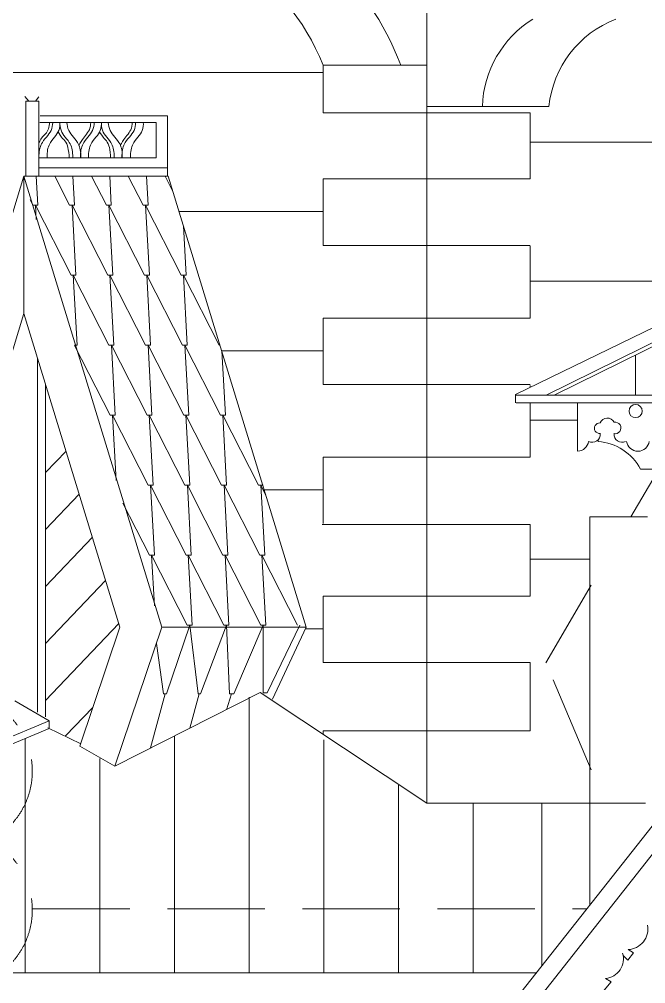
# Model space of a CAD drawing. Header units: millimetres. Extents: x 2399 to 111977, y 1313 to 59551.
# Drawn here: x 70941 to 72755, y 40200 to 42992 of the extents above; entities that cross this region are included whole.
import ezdxf

# ---------------------------------------------------------------- set-up
doc = ezdxf.new("R2010")
doc.units = ezdxf.units.MM
doc.linetypes.add('Невидимая', pattern=[391.222223, 282.222223, -109])
doc.layers.add('hatch1', color=7, linetype='Continuous', lineweight=20, true_color=0x6a6a6a)
doc.layers.add('main line', color=7, linetype='Continuous', lineweight=13)

msp = doc.modelspace()

# ---------------------------------------------------------------- linework, layer by layer
at = {"layer": 'hatch1', "color": 251, "linetype": 'Continuous', "lineweight": 20, "true_color": 0x6a6a6a}
for p, q in [((70989.5678, 42537.3894), (70994.206, 42453.2929)), ((71086.3268, 42453.2929), (71043.4599, 42537.3894)), ((71096.0071, 42537.3894), (71100.6453, 42453.2929)), ((71192.7662, 42453.2929), (71149.8993, 42537.3894)), ((71202.4465, 42537.3894), (71207.0847, 42453.2929)), ((71299.2055, 42453.2929), (71256.3386, 42537.3894)), ((71308.8858, 42537.3894), (71313.524, 42453.2929)), ((71386.1426, 42491.5525), (71362.7779, 42537.3894)), ((70979.8875, 42453.2929), (70971.7675, 42469.2228)), ((70979.8875, 42453.2929), (70994.206, 42453.2929)), ((71090.3444, 42250.6432), (70987.0468, 42453.2929)), ((70987.0468, 42453.2929), (70989.3306, 42411.8842)), ((71086.3268, 42453.2929), (71100.6453, 42453.2929)), ((71196.7838, 42250.6432), (71093.4861, 42453.2929)), ((71093.4861, 42453.2929), (71104.6629, 42250.6432)), ((71192.7662, 42453.2929), (71207.0847, 42453.2929)), ((71303.2231, 42250.6432), (71199.9254, 42453.2929)), ((71199.9254, 42453.2929), (71211.1023, 42250.6432)), ((71299.2055, 42453.2929), (71313.524, 42453.2929)), ((71409.6625, 42250.6432), (71306.3648, 42453.2929)), ((71306.3648, 42453.2929), (71317.5416, 42250.6432)), ((71416.0855, 42393.7973), (71423.981, 42250.6432)), ((71090.3444, 42250.6432), (71104.6629, 42250.6432)), ((71200.0206, 42047.9935), (71096.7229, 42250.6432)), ((71096.7229, 42250.6432), (71107.8998, 42047.9935)), ((71196.7838, 42250.6432), (71211.1023, 42250.6432)), ((71306.4599, 42047.9935), (71203.1622, 42250.6432)), ((71203.1622, 42250.6432), (71214.3391, 42047.9935)), ((71303.2231, 42250.6432), (71317.5416, 42250.6432)), ((71412.8993, 42047.9935), (71309.6016, 42250.6432)), ((71309.6016, 42250.6432), (71320.7784, 42047.9935)), ((71409.6625, 42250.6432), (71423.981, 42250.6432)), ((71519.3386, 42047.9935), (71416.0409, 42250.6432)), ((71416.0409, 42250.6432), (71427.2178, 42047.9935)), ((71100.7922, 42047.9935), (71107.8998, 42047.9935)), ((71204.0382, 41845.3438), (71100.8699, 42047.7396)), ((71200.0206, 42047.9935), (71214.3391, 42047.9935)), ((71310.4775, 41845.3438), (71207.1798, 42047.9935)), ((71207.1798, 42047.9935), (71218.3567, 41845.3438)), ((71306.4599, 42047.9935), (71320.7784, 42047.9935)), ((71416.9169, 41845.3438), (71313.6192, 42047.9935)), ((71313.6192, 42047.9935), (71324.796, 41845.3438)), ((71412.8993, 42047.9935), (71427.2178, 42047.9935)), ((71523.3562, 41845.3438), (71420.0585, 42047.9935)), ((71420.0585, 42047.9935), (71431.2354, 41845.3438)), ((71519.3386, 42047.9935), (71520.9276, 42047.9935)), ((71520.9073, 42048.3622), (71520.9276, 42047.9935)), ((71527.367, 42032.2352), (71537.6747, 41845.3438)), ((71204.0382, 41845.3438), (71218.3567, 41845.3438)), ((71313.7144, 41642.6941), (71210.4167, 41845.3438)), ((71210.4167, 41845.3438), (71220.8592, 41656.0085)), ((71310.4775, 41845.3438), (71324.796, 41845.3438)), ((71420.1537, 41642.6941), (71316.856, 41845.3438)), ((71316.856, 41845.3438), (71328.0328, 41642.6941)), ((71416.9169, 41845.3438), (71431.2354, 41845.3438)), ((71526.593, 41642.6941), (71423.2953, 41845.3438)), ((71423.2953, 41845.3438), (71434.4722, 41642.6941)), ((71523.3562, 41845.3438), (71537.6747, 41845.3438)), ((71633.0324, 41642.6941), (71529.7347, 41845.3438)), ((71529.7347, 41845.3438), (71540.9115, 41642.6941)), ((71313.7144, 41642.6941), (71328.0328, 41642.6941)), ((71424.1713, 41440.0444), (71320.8736, 41642.6941)), ((71320.8736, 41642.6941), (71332.0504, 41440.0444)), ((71420.1537, 41642.6941), (71434.4722, 41642.6941)), ((71530.6106, 41440.0444), (71427.3129, 41642.6941)), ((71427.3129, 41642.6941), (71438.4898, 41440.0444)), ((71526.593, 41642.6941), (71540.9115, 41642.6941)), ((71637.05, 41440.0444), (71533.7523, 41642.6941)), ((71533.7523, 41642.6941), (71544.9291, 41440.0444)), ((71633.0324, 41642.6941), (71647.3509, 41642.6941)), ((71640.1916, 41642.6941), (71651.3685, 41440.0444)), ((71655.1272, 41613.3935), (71640.1916, 41642.6941)), ((71317.732, 41440.0444), (71240.7521, 41591.0638)), ((71317.732, 41440.0444), (71332.0504, 41440.0444)), ((71427.0278, 41237.3947), (71323.7301, 41440.0444)), ((71323.7301, 41440.0444), (71331.7939, 41293.8377)), ((71424.1713, 41440.0444), (71438.4898, 41440.0444)), ((71533.4672, 41237.3947), (71430.1695, 41440.0444)), ((71430.1695, 41440.0444), (71441.3463, 41237.3947)), ((71530.6106, 41440.0444), (71544.9291, 41440.0444)), ((71639.9065, 41237.3947), (71536.6088, 41440.0444)), ((71536.6088, 41440.0444), (71547.7856, 41237.3947)), ((71637.05, 41440.0444), (71651.3685, 41440.0444)), ((71746.3458, 41237.3947), (71643.0481, 41440.0444)), ((71643.0481, 41440.0444), (71654.225, 41237.3947)), ((71434.1871, 41237.3947), (71367.0766, 41038.8841)), ((71427.0278, 41237.3947), (71441.3463, 41237.3947)), ((71434.1871, 41237.3947), (71458.4428, 41038.8841)), ((71540.6264, 41237.3947), (71465.5254, 41038.8841)), ((71533.4672, 41237.3947), (71547.7856, 41237.3947)), ((71549.1007, 41038.8841), (71540.6264, 41237.3947)), ((71647.0657, 41237.3947), (71561.8495, 41038.8841)), ((71639.9065, 41237.3947), (71654.225, 41237.3947)), ((71647.0657, 41237.3947), (71647.0657, 41041.7074)), ((71658.133, 41041.7074), (71753.5051, 41237.3947)), ((71358.5774, 41038.8841), (71337.7992, 41184.7369)), ((71362.827, 41038.8841), (71320.7886, 40881.9947)), ((71461.9841, 41038.8841), (71434.3877, 40939.278)), ((71555.4751, 41038.8841), (71540.7466, 40992.9105))]:
    msp.add_line(p, q, dxfattribs=at)
at = {"layer": 'hatch1', "color": 251, "linetype": 'Невидимая', "lineweight": 20, "true_color": 0x6a6a6a}
msp.add_line((72712.2271, 41550.863), (73256.5941, 42484.1677), dxfattribs=at)
at = {"layer": 'hatch1', "color": 251, "linetype": 'Continuous', "lineweight": 20, "true_color": 0x6a6a6a}
for points, knots in [([(71028.1917, 42693.2187), (71028.1917, 42693.2187), (71028.171, 42685.876), (71026.518, 42678.7817), (71025.1973, 42673.1132), (71022.7453, 42667.7647), (71019.106, 42663.2405), (71015.7123, 42659.0214), (71011.1956, 42655.8416), (71007.6294, 42651.7638), (71000.174, 42643.239), (70997.1138, 42631.9188), (70997.1138, 42631.9188)], [0, 0, 0, 0, 1, 1, 1, 2, 2, 2, 3, 3, 3, 4, 4, 4, 4]), ([(71037.2402, 42693.2187), (71037.2402, 42693.2187), (71037.4397, 42683.9837), (71034.6649, 42675.357), (71032.2728, 42667.9201), (71027.8377, 42661.3524), (71023.0195, 42655.1866), (71017.8073, 42648.5165), (71011.9082, 42642.3672), (71007.3965, 42635.2118), (71004.1481, 42630.06), (71001.7631, 42624.4346), (71000.2006, 42618.5478), (70998.4641, 42612.0048), (70997.7273, 42605.2432), (70997.5495, 42598.4752), (70997.4519, 42594.7563), (70997.5495, 42591.0353), (70997.5495, 42591.0353)], [0, 0, 0, 0, 1, 1, 1, 2, 2, 2, 3, 3, 3, 4, 4, 4, 5, 5, 5, 6, 6, 6, 6]), ([(71058.1461, 42693.2187), (71058.1461, 42693.2187), (71058.8806, 42684.2236), (71056.7548, 42675.6196), (71054.9123, 42668.162), (71051.0569, 42661.3841), (71046.5007, 42655.1866), (71041.4869, 42648.3667), (71035.436, 42642.3388), (71030.8776, 42635.2118), (71027.5956, 42630.0803), (71025.2362, 42624.4387), (71023.6818, 42618.5478), (71021.9547, 42612.0023), (71021.2085, 42605.2432), (71021.0307, 42598.4752), (71020.933, 42594.7563), (71021.0307, 42591.0353), (71021.0307, 42591.0353)], [0, 0, 0, 0, 1, 1, 1, 2, 2, 2, 3, 3, 3, 4, 4, 4, 5, 5, 5, 6, 6, 6, 6]), ([(71058.1461, 42693.2187), (71058.1461, 42693.2187), (71057.9109, 42684.623), (71059.8707, 42676.3527), (71061.6816, 42668.7107), (71065.2487, 42661.5992), (71069.7915, 42655.1866), (71074.6849, 42648.2791), (71080.8254, 42642.3216), (71085.4145, 42635.2118), (71088.7182, 42630.0936), (71091.0601, 42624.4408), (71092.6104, 42618.5478), (71094.3326, 42612.001), (71095.0837, 42605.2432), (71095.2615, 42598.4752), (71095.3592, 42594.7563), (71095.2615, 42591.0353), (71095.2615, 42591.0353)], [0, 0, 0, 0, 1, 1, 1, 2, 2, 2, 3, 3, 3, 4, 4, 4, 5, 5, 5, 6, 6, 6, 6]), ([(71078.1734, 42693.2187), (71078.1734, 42693.2187), (71078.6249, 42683.9744), (71081.6273, 42675.357), (71084.1952, 42667.9866), (71088.4969, 42661.3704), (71093.2727, 42655.1866), (71098.4469, 42648.4868), (71104.3763, 42642.3625), (71108.8957, 42635.2118), (71112.1496, 42630.0635), (71114.5291, 42624.4346), (71116.0915, 42618.5478), (71117.8281, 42612.0048), (71118.5649, 42605.2432), (71118.7426, 42598.4752), (71118.8403, 42594.7563), (71118.7426, 42591.0353), (71118.7426, 42591.0353)], [0, 0, 0, 0, 1, 1, 1, 2, 2, 2, 3, 3, 3, 4, 4, 4, 5, 5, 5, 6, 6, 6, 6]), ([(71147.2616, 42693.2187), (71147.2616, 42693.2187), (71147.8881, 42684.6321), (71145.3489, 42676.6298), (71143.3427, 42670.3076), (71139.4702, 42664.8007), (71135.4599, 42659.5016), (71131.4826, 42654.2462), (71127.1377, 42649.2682), (71123.352, 42643.8737), (71117.6655, 42635.7706), (71113.2493, 42626.8721), (71113.2493, 42626.8721)], [0, 0, 0, 0, 1, 1, 1, 2, 2, 2, 3, 3, 3, 4, 4, 4, 4]), ([(71157.3912, 42693.2187), (71157.3912, 42693.2187), (71157.5908, 42683.9837), (71154.816, 42675.357), (71152.4239, 42667.9201), (71147.9887, 42661.3524), (71143.1706, 42655.1866), (71137.9583, 42648.5165), (71132.0593, 42642.3672), (71127.5476, 42635.2118), (71124.2992, 42630.06), (71121.9141, 42624.4346), (71120.3517, 42618.5478), (71118.6152, 42612.0048), (71117.8784, 42605.2432), (71117.7006, 42598.4752), (71117.6029, 42594.7563), (71117.7006, 42591.0353), (71117.7006, 42591.0353)], [0, 0, 0, 0, 1, 1, 1, 2, 2, 2, 3, 3, 3, 4, 4, 4, 5, 5, 5, 6, 6, 6, 6]), ([(71178.2972, 42693.2187), (71178.2972, 42693.2187), (71179.0317, 42684.2236), (71176.9059, 42675.6196), (71175.0633, 42668.162), (71171.208, 42661.3841), (71166.6518, 42655.1866), (71161.638, 42648.3667), (71155.5871, 42642.3388), (71151.0287, 42635.2118), (71147.7467, 42630.0803), (71145.3873, 42624.4387), (71143.8329, 42618.5478), (71142.1058, 42612.0023), (71141.3596, 42605.2432), (71141.1818, 42598.4752), (71141.0841, 42594.7563), (71141.1818, 42591.0353), (71141.1818, 42591.0353)], [0, 0, 0, 0, 1, 1, 1, 2, 2, 2, 3, 3, 3, 4, 4, 4, 5, 5, 5, 6, 6, 6, 6]), ([(71178.2972, 42693.2187), (71178.2972, 42693.2187), (71178.062, 42684.623), (71180.0218, 42676.3527), (71181.8327, 42668.7107), (71185.3997, 42661.5992), (71189.9426, 42655.1866), (71194.836, 42648.2791), (71200.9765, 42642.3216), (71205.5656, 42635.2118), (71208.8693, 42630.0936), (71211.2112, 42624.4408), (71212.7615, 42618.5478), (71214.4837, 42612.001), (71215.2348, 42605.2432), (71215.4126, 42598.4752), (71215.5102, 42594.7563), (71215.4126, 42591.0353), (71215.4126, 42591.0353)], [0, 0, 0, 0, 1, 1, 1, 2, 2, 2, 3, 3, 3, 4, 4, 4, 5, 5, 5, 6, 6, 6, 6]), ([(71198.3245, 42693.2187), (71198.3245, 42693.2187), (71198.776, 42683.9744), (71201.7783, 42675.357), (71204.3463, 42667.9866), (71208.648, 42661.3704), (71213.4237, 42655.1866), (71218.598, 42648.4868), (71224.5274, 42642.3625), (71229.0468, 42635.2118), (71232.3006, 42630.0635), (71234.6802, 42624.4346), (71236.2426, 42618.5478), (71237.9792, 42612.0048), (71238.7159, 42605.2432), (71238.8937, 42598.4752), (71238.9914, 42594.7563), (71238.8937, 42591.0353), (71238.8937, 42591.0353)], [0, 0, 0, 0, 1, 1, 1, 2, 2, 2, 3, 3, 3, 4, 4, 4, 5, 5, 5, 6, 6, 6, 6]), ([(71267.2879, 42693.2187), (71267.2879, 42693.2187), (71267.9144, 42684.6321), (71265.3752, 42676.6298), (71263.3691, 42670.3076), (71259.4965, 42664.8007), (71255.4862, 42659.5016), (71251.5089, 42654.2462), (71247.164, 42649.2682), (71243.3783, 42643.8737), (71237.6918, 42635.7706), (71233.2756, 42626.8721), (71233.2756, 42626.8721)], [0, 0, 0, 0, 1, 1, 1, 2, 2, 2, 3, 3, 3, 4, 4, 4, 4]), ([(71277.5423, 42693.2187), (71277.5423, 42693.2187), (71277.7419, 42683.9837), (71274.9671, 42675.357), (71272.575, 42667.9201), (71268.1398, 42661.3524), (71263.3217, 42655.1866), (71258.1094, 42648.5165), (71252.2103, 42642.3672), (71247.6986, 42635.2118), (71244.4503, 42630.06), (71242.0652, 42624.4346), (71240.5028, 42618.5478), (71238.7663, 42612.0048), (71238.0295, 42605.2432), (71237.8517, 42598.4752), (71237.754, 42594.7563), (71237.8517, 42591.0353), (71237.8517, 42591.0353)], [0, 0, 0, 0, 1, 1, 1, 2, 2, 2, 3, 3, 3, 4, 4, 4, 5, 5, 5, 6, 6, 6, 6]), ([(71299.7512, 42693.2187), (71299.7512, 42693.2187), (71300.4857, 42684.2236), (71298.3599, 42675.6196), (71296.5174, 42668.162), (71292.662, 42661.3841), (71288.1058, 42655.1866), (71283.092, 42648.3667), (71277.0411, 42642.3388), (71272.4828, 42635.2118), (71269.2007, 42630.0803), (71266.8413, 42624.4387), (71265.2869, 42618.5478), (71263.5598, 42612.0023), (71262.8136, 42605.2432), (71262.6358, 42598.4752), (71262.5382, 42594.7563), (71262.6358, 42591.0353), (71262.6358, 42591.0353)], [0, 0, 0, 0, 1, 1, 1, 2, 2, 2, 3, 3, 3, 4, 4, 4, 5, 5, 5, 6, 6, 6, 6]), ([(71053.0553, 42665.7363), (71053.0553, 42665.7363), (71057.2454, 42657.5252), (71063.0345, 42650.4381), (71067.0811, 42645.4842), (71071.9278, 42641.174), (71075.3081, 42635.7536), (71079.2633, 42629.4113), (71081.241, 42622.0981), (71082.5408, 42614.7131), (71084.6074, 42602.9713), (71085.1708, 42591.0353), (71085.1708, 42591.0353)], [0, 0, 0, 0, 1, 1, 1, 2, 2, 2, 3, 3, 3, 4, 4, 4, 4]), ([(71173.2063, 42665.7363), (71173.2063, 42665.7363), (71177.3965, 42657.5252), (71183.1856, 42650.4381), (71187.2322, 42645.4842), (71192.0789, 42641.174), (71195.4592, 42635.7536), (71199.4144, 42629.4113), (71201.3921, 42622.0981), (71202.6918, 42614.7131), (71204.7584, 42602.9713), (71205.3219, 42591.0353), (71205.3219, 42591.0353)], [0, 0, 0, 0, 1, 1, 1, 2, 2, 2, 3, 3, 3, 4, 4, 4, 4])]:
    msp.add_open_spline(points, degree=3, knots=knots, dxfattribs=at)
at = {"layer": 'main line', "color": 7, "linetype": 'Continuous', "lineweight": 13}
for p, q in [((72120.6065, 43450.009), (72120.6065, 40722.3835)), ((70902.6138, 42837.3752), (71820.6065, 42837.3752)), ((71820.6065, 42859.2118), (72120.6065, 42859.2118)), ((71820.6065, 42720.8545), (71820.6065, 42859.2118)), ((70968.446, 42754.7858), (70956.9614, 42768.2913)), ((70959.5678, 42754.7858), (70959.5678, 42537.3894)), ((70997.1138, 42754.7858), (70959.5678, 42754.7858)), ((70997.5404, 42767.5256), (70987.2042, 42754.7858)), ((70997.1138, 42537.3894), (70997.1138, 42754.7858)), ((72420.6065, 42720.8545), (71820.6065, 42720.8545)), ((72120.6065, 42739.2235), (72474.8869, 42739.2235)), ((72420.6065, 42720.8545), (72420.6065, 42529.3851)), ((71000.3383, 42693.2187), (71337.32, 42693.2187)), ((71000.3383, 42693.2187), (71291.3295, 42693.2187)), ((71000.3383, 42693.2187), (71291.3295, 42693.2187)), ((71000.3383, 42693.2187), (71291.3295, 42693.2187)), ((71000.3383, 42693.2187), (71287.0404, 42693.2187)), ((71000.3383, 42693.2187), (71074.142, 42693.2187)), ((71000.6554, 42711.7676), (71369.3986, 42711.7676)), ((71337.32, 42693.2187), (71337.32, 42591.0528)), ((71369.3986, 42711.7676), (71369.3986, 42537.3894)), ((72420.6065, 42636.0902), (72992.8363, 42636.0902)), ((70998.5916, 42591.0353), (71337.32, 42591.0353)), ((70998.5916, 42591.0353), (71279.9454, 42591.0353)), ((70998.5916, 42591.0353), (71279.9454, 42591.0353)), ((70998.5916, 42591.0353), (71279.9454, 42591.0353)), ((70998.5916, 42591.0353), (71279.9454, 42591.0353)), ((70998.5916, 42591.0353), (71279.9454, 42591.0353)), ((70998.5916, 42591.0353), (71279.9454, 42591.0353)), ((70998.0965, 42562.0756), (71369.3986, 42562.0756)), ((70998.0965, 42562.0756), (71288.7016, 42562.0756)), ((70554.2712, 41232.2053), (70954.0557, 42537.3894)), ((70953.5519, 42537.3894), (71372.1025, 42537.3894)), ((70954.0557, 42139.5485), (70954.0557, 42537.3894)), ((71353.8403, 41232.2053), (70954.0557, 42537.3894)), ((71771.8871, 41232.2053), (71372.1025, 42537.3894)), ((72420.6065, 42529.3851), (71820.6065, 42529.3851)), ((71820.6065, 42337.1953), (71820.6065, 42529.3851)), ((71403.5246, 42434.8052), (71820.6065, 42434.8052)), ((71820.6065, 42337.1953), (72420.6065, 42337.1953)), ((72420.6065, 42334.5065), (72420.6065, 42126.8152)), ((72420.6065, 42233.5202), (72957.3432, 42233.5202)), ((72377.7055, 41905.4422), (72957.3432, 42187.4902)), ((72466.5931, 41903.2517), (72988.3136, 42161.6121)), ((70676.1319, 41232.2053), (70954.0557, 42139.5485)), ((71231.9796, 41232.2053), (70954.0557, 42139.5485)), ((72998.6507, 42154.2375), (72490.2377, 41903.2517)), ((72420.6065, 42126.8152), (71820.6065, 42126.8152)), ((71820.6065, 41934.6253), (71820.6065, 42126.8152)), ((71526.8338, 42032.2352), (71820.6065, 42032.2352)), ((70993.3208, 42011.3591), (70993.3208, 40985.9204)), ((72725.0084, 42019.1498), (72725.0084, 41903.2517)), ((71016.8981, 41934.3858), (71016.8981, 40972.308)), ((71820.6065, 41934.6253), (72420.6065, 41934.6253)), ((72420.6065, 41931.9366), (72420.6065, 41926.3176)), ((72377.7055, 41905.4422), (72377.7055, 41881.3651)), ((72377.7055, 41903.2517), (74123.6614, 41903.2517)), ((72379.684, 41881.3651), (73247.5345, 41881.3651)), ((72420.6065, 41881.3651), (72420.6065, 41724.2452)), ((72557.9414, 41741.2878), (72557.9414, 41881.5178)), ((72420.6065, 41830.9503), (72557.9414, 41830.9503)), ((72617.2325, 41769.4645), (72617.2325, 41774.4659)), ((71076.0049, 41741.4187), (71016.8981, 41679.2656)), ((72420.6065, 41724.2452), (71820.6065, 41724.2452)), ((71820.6065, 41532.0554), (71820.6065, 41724.2452)), ((72740.2026, 41689.4192), (73231.4163, 41689.4192)), ((71114.2126, 41616.6812), (71016.8981, 41514.3512)), ((71650.143, 41629.6653), (71820.6065, 41629.6653)), ((72593.6675, 41550.863), (72759.7969, 41550.863)), ((72593.6675, 40428.3276), (72593.6675, 41550.863)), ((71818.2872, 41529.3666), (72420.6065, 41529.3666)), ((72420.6065, 41529.3666), (72420.6065, 41321.6752)), ((71152.4204, 41491.9437), (71016.8981, 41349.4368)), ((72420.6065, 41428.3803), (72593.6675, 41428.3803)), ((71190.6281, 41367.2062), (71016.8981, 41184.5224)), ((72420.6065, 41321.6752), (71820.6065, 41321.6752)), ((71820.6065, 41129.4854), (71820.6065, 41321.6752)), ((71228.8358, 41242.4688), (71016.8981, 41019.6081)), ((73253.285, 41264.7277), (71505.5558, 39048.5934)), ((71231.9796, 41232.2053), (71116.2827, 40887.6225)), ((71353.8403, 41232.2053), (71217.6808, 40829.2843)), ((71353.8403, 41232.2053), (71771.8871, 41232.2053)), ((71771.8871, 41232.2053), (71674.4457, 41023.1556)), ((71769.5052, 41227.0953), (71820.6065, 41227.0953)), ((73253.285, 41181.978), (71552.581, 39025.4721)), ((71820.6065, 41129.4854), (72420.6065, 41129.4854)), ((72420.6065, 41129.4854), (72420.6065, 40931.8913)), ((71647.473, 41045.73), (71647.0657, 41045.5709)), ((71026.7647, 40960.9039), (70927.2416, 41018.3636)), ((71638.6753, 41042.2918), (71216.8289, 40829.5722)), ((71358.5774, 41038.8841), (71367.0766, 41038.8841)), ((71458.4428, 41038.8841), (71465.5254, 41038.8841)), ((71549.1007, 41038.8841), (71561.8495, 41038.8841)), ((71606.2327, 40231.4363), (71606.2327, 41029.613)), ((72120.6065, 40722.3835), (71638.6753, 41042.2918)), ((71647.0657, 41041.7074), (71658.133, 41041.7074)), ((71153.1984, 40999.0774), (71074.2258, 40916.7366)), ((71026.7647, 40960.8807), (69283.7888, 40231.4363)), ((71026.7647, 40960.9039), (71026.7647, 40940.4531)), ((71026.7647, 40938.4306), (69336.2256, 40231.4363)), ((71118.538, 40894.3394), (71023.2617, 40940.4531)), ((70957.2856, 40231.4363), (70957.2856, 40909.374)), ((71389.917, 40231.4363), (71389.917, 40916.8533)), ((72420.6065, 40931.8913), (71820.6065, 40931.8913)), ((71820.6065, 40921.525), (71820.6065, 40931.8913)), ((71822.5483, 40231.4363), (71822.5483, 40905.6352)), ((71116.2827, 40887.6225), (71216.8289, 40829.5722)), ((71173.6013, 40231.4363), (71173.6013, 40851.774)), ((72038.864, 40231.4363), (72038.864, 40774.1144)), ((72120.6065, 40722.3835), (72754.6703, 40722.3835)), ((72255.1797, 40231.4363), (72255.1797, 40722.3835)), ((72454.3036, 40722.3835), (72454.3036, 40251.613)), ((72719.6345, 40289.0278), (72704.1312, 40298.4087)), ((72689.5554, 40280.8706), (72702.8983, 40267.4558)), ((72702.8983, 40267.4558), (72719.6345, 40289.0278)), ((69161.1688, 40231.4363), (72438.3915, 40231.4363)), ((72654.5556, 40205.2826), (72639.0524, 40214.6635)), ((72635.0094, 40180.4536), (72654.5556, 40205.2826))]:
    msp.add_line(p, q, dxfattribs=at)
at = {"layer": 'main line', "color": 7, "linetype": 'Невидимая', "lineweight": 13}
for p, q in [((72465.9352, 41128.6011), (72597.1401, 41353.5488)), ((72597.1401, 40819.1659), (72465.9352, 41128.6011)), ((70978.2508, 40416.7965), (72584.5737, 40416.7965))]:
    msp.add_line(p, q, dxfattribs=at)
at = {"layer": 'main line', "color": 7, "linetype": 'Continuous', "lineweight": 13, "flags": 128}
for points in [[(72662.3509, 41792.4361, 1.219803903), (72663.7813, 41825.118, 0.63216014), (72622.8173, 41823.1197, 1.067465283), (72623.052, 41792.4361, -0.60309642), (72589.6603, 41769.6698)], [(72662.3509, 41792.4361, 1.219803903), (72663.7813, 41825.118, 0.63216014), (72622.8173, 41823.1197, 1.067465283), (72623.052, 41792.4361, -0.60309642), (72589.6603, 41769.6698)], [(72662.3509, 41792.4361, 1.219803903), (72663.7813, 41825.118, 0.63216014), (72622.8173, 41823.1197, 1.067465283), (72623.052, 41792.4361, -0.60309642), (72589.6603, 41769.6698)], [(72662.3509, 41792.4361, 1.219803903), (72663.7813, 41825.118, 0.63216014), (72622.8173, 41823.1197, 1.067465283), (72623.052, 41792.4361, -0.60309642), (72589.6603, 41769.6698)], [(72662.3509, 41792.4361, 1.219803903), (72663.7813, 41825.118, 0.63216014), (72622.8173, 41823.1197, 1.067465283), (72623.052, 41792.4361, -0.60309642), (72589.6603, 41769.6698)], [(72662.3509, 41792.4361, 1.219803903), (72663.7813, 41825.118, 0.63216014), (72622.8173, 41823.1197, 1.067465283), (72623.052, 41792.4361, -0.60309642), (72589.6603, 41769.6698)], [(72624.2497, 41792.4361, -0.017938026), (72623.0784, 41792.1922)], [(72624.2497, 41792.4361, -0.017938026), (72623.0784, 41792.1922)], [(72624.2497, 41792.4361, -0.017938026), (72623.0784, 41792.1922)], [(72624.2497, 41792.4361, -0.017938026), (72623.0784, 41792.1922)], [(72624.2497, 41792.4361, -0.017938026), (72623.0784, 41792.1922)], [(72624.2497, 41792.4361, -0.017938026), (72623.0784, 41792.1922)], [(72662.3509, 41792.4361, 0.017938026), (72663.5222, 41792.1922)], [(72663.5486, 41792.4361, 0.60309642), (72696.9403, 41769.6698)], [(72663.5486, 41792.4361, 0.60309642), (72696.9403, 41769.6698)], [(72663.5486, 41792.4361, 0.60309642), (72696.9403, 41769.6698)], [(72663.5486, 41792.4361, 0.60309642), (72696.9403, 41769.6698)], [(72663.5486, 41792.4361, 0.60309642), (72696.9403, 41769.6698)], [(72663.5486, 41792.4361, 0.60309642), (72696.9403, 41769.6698)]]:
    msp.add_lwpolyline(points, format="xyb", dxfattribs=at)
at = {"layer": 'main line', "color": 7, "linetype": 'Continuous', "lineweight": 13}
msp.add_circle((72725.7923, 41857.5488), 19.1338, dxfattribs=at)
msp.add_circle((72725.7923, 41857.5488), 19.1338, dxfattribs=at)
msp.add_circle((72725.7923, 41857.5488), 19.1338, dxfattribs=at)
msp.add_circle((72725.7923, 41857.5488), 19.1338, dxfattribs=at)
msp.add_circle((72725.7923, 41857.5488), 19.1338, dxfattribs=at)
msp.add_circle((72725.7923, 41857.5488), 19.1338, dxfattribs=at)
for centre, radius, start, end in [((71175.8177, 42596.6803), 696.1864, 22.1541339, 56.8935345), ((71255.6465, 42559.072), 844.8013, 20.8105212, 47.2916958), ((72589.1724, 42730.2744), 307.1806, 121.6694391, 178.3305609), ((72775.7039, 42709.1592), 302.3156, 110.8311775, 174.292688), ((72556.5943, 41774.7083), 33.4476, 272.3081957, 351.3360566), ((72606.0037, 41617.7348), 152.1446, 28.1096186, 85.7675486), ((72732.461, 41774.7083), 33.4476, 188.6639434, 351.3360566), ((72701.6339, 40358.0796), 59.7232, 272.3964939, 10.307885), ((72633.745, 40271.0774), 56.663, 275.3744615, 17.2864602), ((70753.285, 40011.0192), 225, 296.7457516, 243.2542484)]:
    msp.add_arc(centre, radius, start, end, dxfattribs=at)
at = {"layer": 'main line', "color": 7, "linetype": 'Невидимая', "lineweight": 13}
for centre in [(70753.285, 40814.7303), (70753.285, 40412.8748)]:
    msp.add_arc(centre, 225, 296.7457516, 243.2542484, dxfattribs=at)

doc.saveas('drawing.dxf')
